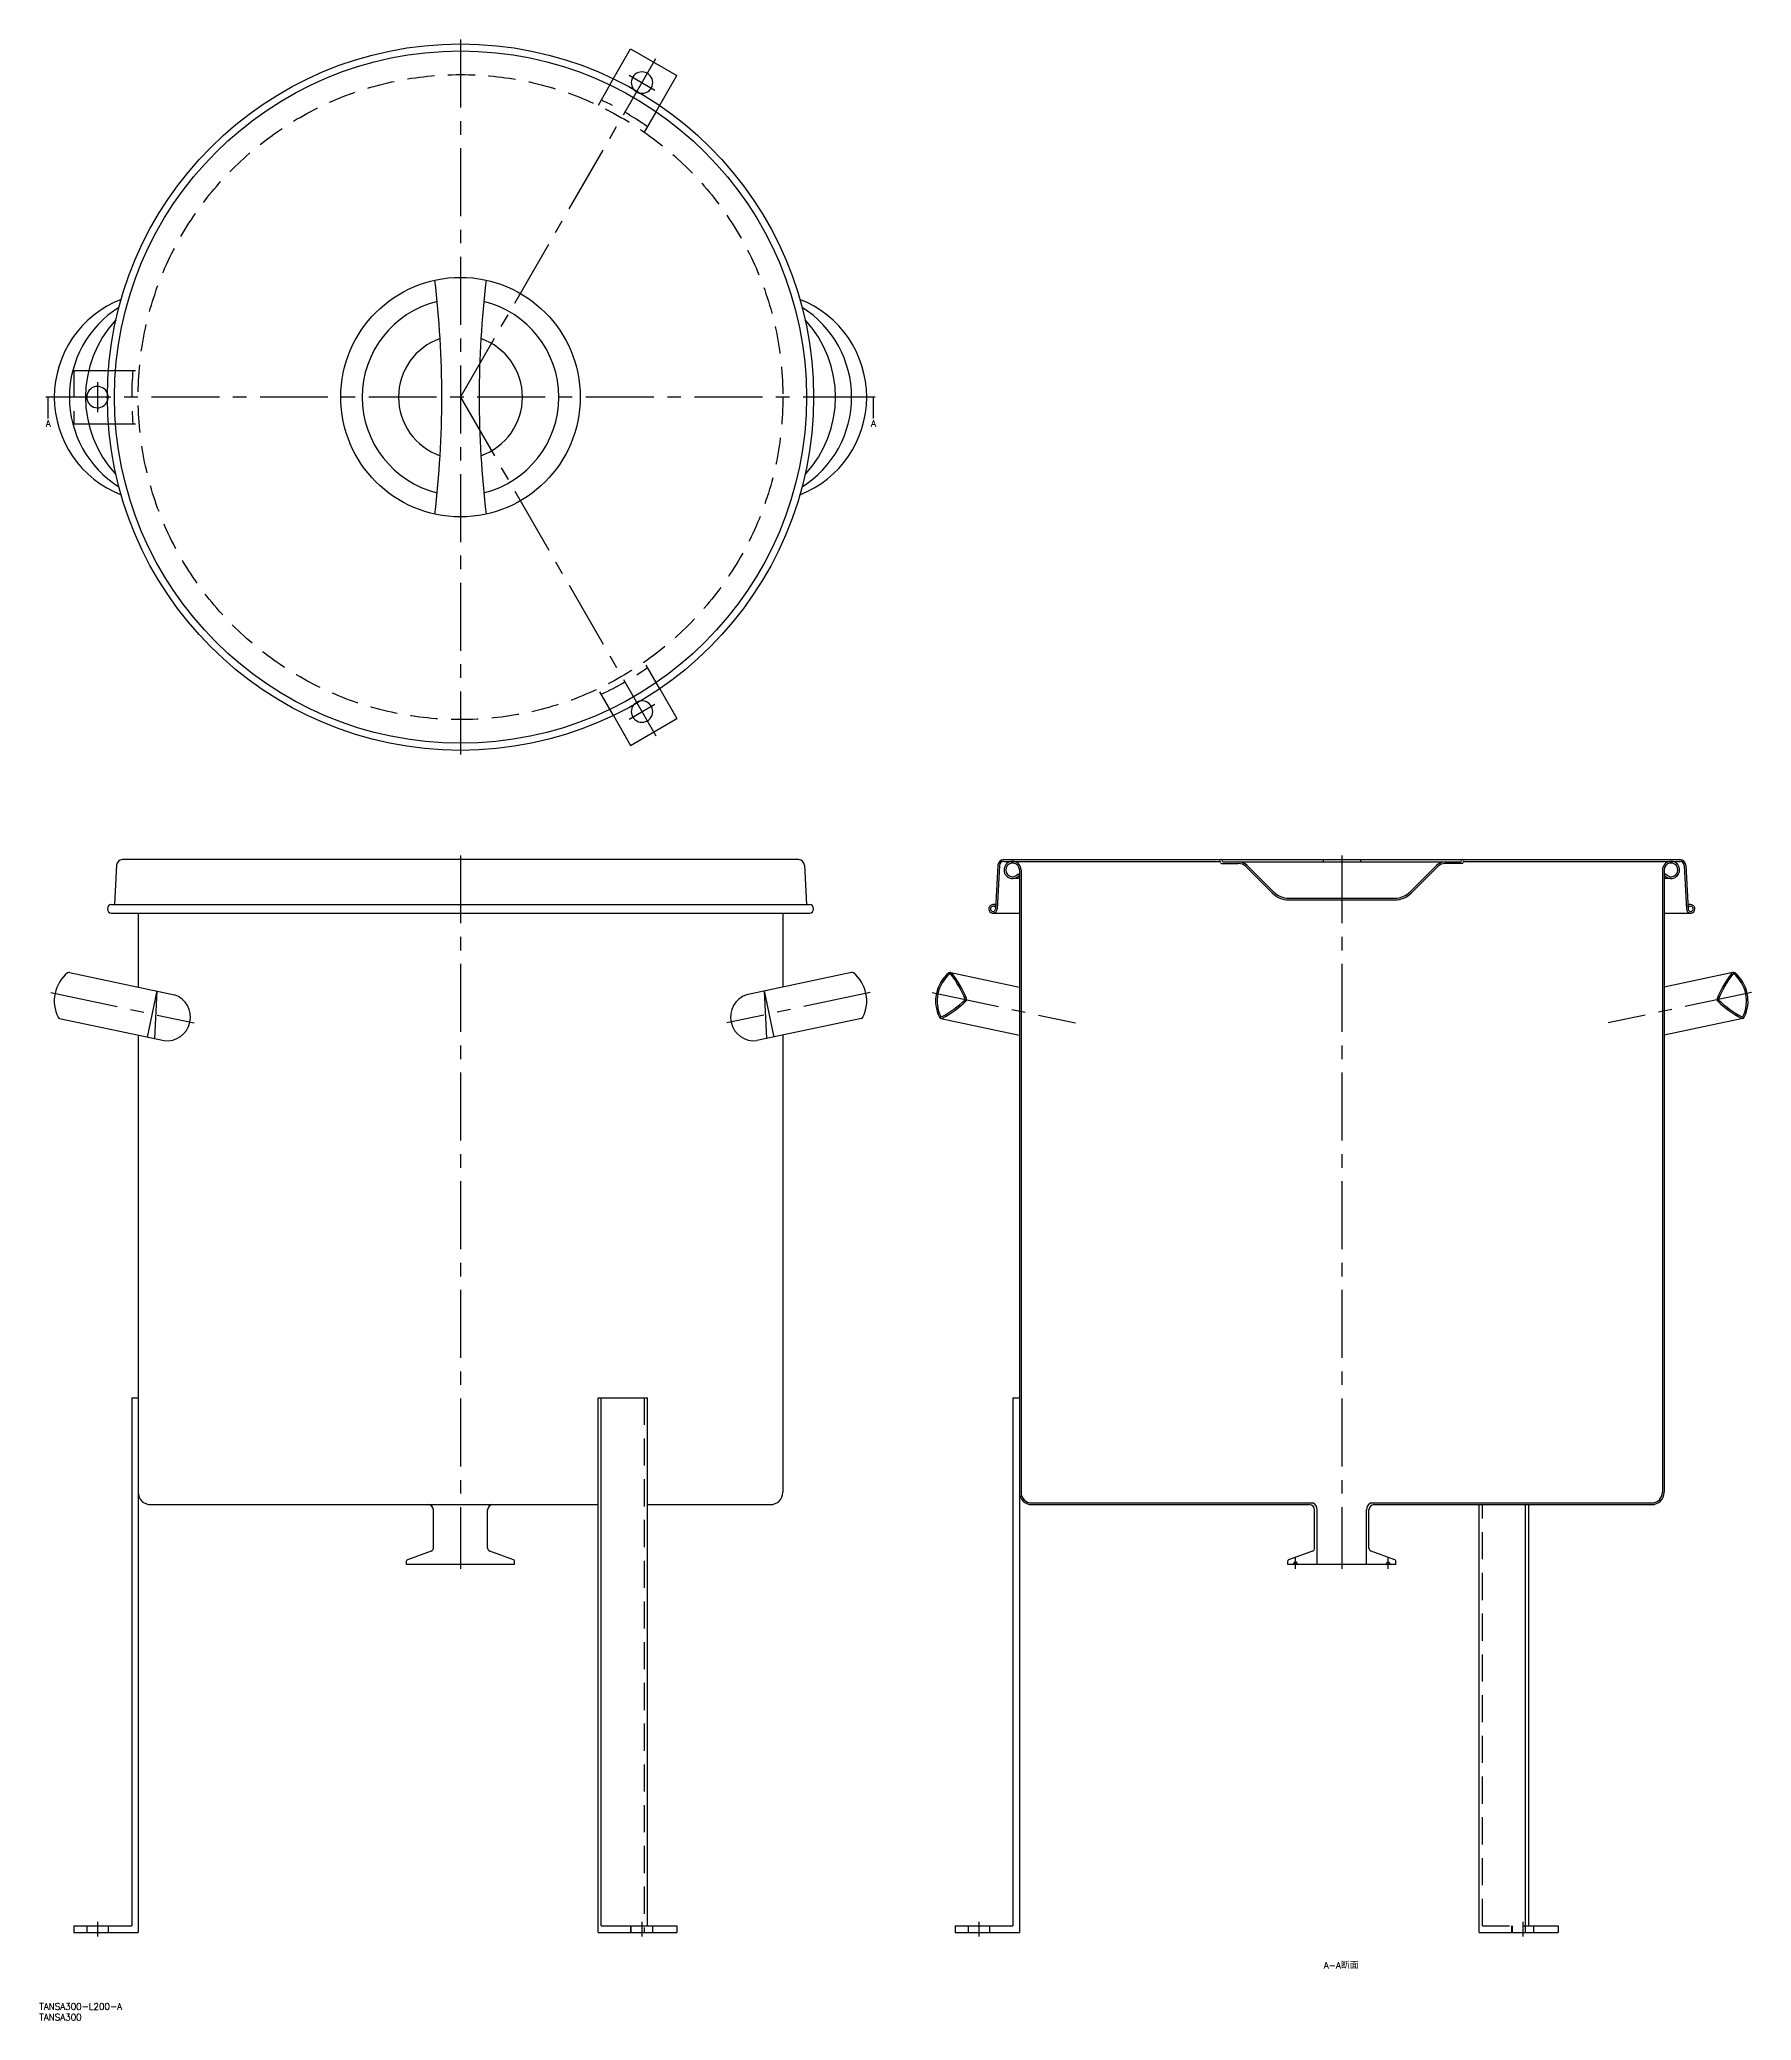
# Model space of a CAD drawing. Extents: x -197 to 604, y -759 to 167.
import ezdxf

# ---------------------------------------------------------------- set-up
doc = ezdxf.new("R2010")
doc.units = 0
doc.linetypes.add('CENTER', pattern=[50.8, 31.75, -6.35, 6.35, -6.35])
doc.linetypes.add('DASHED', pattern=[19.05, 12.7, -6.35])
doc.layers.get('0').update_dxf_attribs({"linetype": 'CONTINUOUS'})
doc.layers.add('CENTER', color=1, linetype='CONTINUOUS')
doc.styles.get("Standard").update_dxf_attribs({"font": 'txt.shx', "height": 3, "bigfont": 'bigfont.shx'})

msp = doc.modelspace()

# ---------------------------------------------------------------- linework, layer by layer
at = {"color": 7, "linetype": 'CONTINUOUS'}
for p, q in [((69.88, 146.03), (79.57, 162.83)), ((79.57, 162.83), (101.23, 150.33)), ((91.53, 133.53), (101.23, 150.33)), ((-174.17, 12.5), (-164.69, 12.5)), ((-174.17, -12.5), (-164.69, -12.5)), ((93.17, -136.38), (101.23, -150.33)), ((71.52, -148.88), (79.57, -162.83)), ((79.57, -162.83), (101.23, -150.33)), ((-160.9, -218.91), (-161.86, -237.26)), ((158.1, -216.26), (-158.1, -216.26)), ((160.9, -218.91), (161.86, -237.26)), ((251.32, -218.91), (250.25, -239.37)), ((252.12, -218.96), (251.05, -239.43)), ((254.12, -216.26), (570.32, -216.26)), ((254.12, -217.06), (354.92, -217.06)), ((261.42, -221.06), (261.42, -717.86)), ((262.22, -221.06), (262.22, -512.06)), ((355.92, -218.06), (363.82, -218.06)), ((356.72, -217.26), (467.72, -217.26)), ((367.36, -219.53), (379.73, -231.9)), ((367.92, -218.96), (380.29, -231.33)), ((403.47, -216.26), (403.47, -217.26)), ((420.97, -216.26), (420.97, -217.26)), ((456.52, -218.96), (444.15, -231.33)), ((457.09, -219.53), (444.72, -231.9)), ((468.52, -218.06), (460.62, -218.06)), ((469.52, -217.06), (570.32, -217.06)), ((562.22, -221.06), (562.22, -512.06)), ((563.02, -221.06), (563.02, -512.06)), ((572.32, -218.96), (573.39, -239.43)), ((573.12, -218.91), (574.19, -239.37)), ((261.42, -225.06), (258.22, -225.06)), ((260.78, -222.98), (261.42, -223.46)), ((563.66, -222.98), (563.02, -223.46)), ((566.22, -225.06), (563.02, -225.06)), ((-163.17, -237.26), (163.17, -237.26)), ((250.36, -237.26), (249.06, -237.26)), ((249.83, -238.34), (250.34, -237.73)), ((387.36, -234.26), (437.08, -234.26)), ((387.36, -235.06), (437.08, -235.06)), ((575.39, -237.26), (574.08, -237.26)), ((574.62, -238.34), (574.11, -237.73)), ((-163.17, -241.26), (163.17, -241.26)), ((-150.8, -241.26), (-150.8, -275.82)), ((150.8, -241.26), (150.8, -275.82)), ((249.06, -241.26), (261.42, -241.26)), ((563.02, -241.26), (575.39, -241.26)), ((-182.94, -268.98), (-133.81, -279.43)), ((-142, -277.69), (-146.58, -299.2)), ((-142, -277.69), (-143.17, -299.93)), ((182.94, -268.98), (133.81, -279.43)), ((142, -277.69), (143.17, -299.93)), ((142, -277.69), (146.58, -299.2)), ((229.28, -268.98), (261.42, -275.82)), ((595.16, -268.98), (563.02, -275.82)), ((-187.51, -290.5), (-138.65, -300.89)), ((187.51, -290.5), (138.65, -300.89)), ((224.71, -290.5), (261.42, -298.31)), ((599.74, -290.5), (563.02, -298.31)), ((-150.8, -298.31), (-150.8, -717.86)), ((150.8, -298.31), (150.8, -512.06)), ((-153.8, -467.86), (-153.8, -714.86)), ((-153.8, -467.86), (-150.8, -467.86)), ((64.32, -717.86), (64.32, -467.86)), ((64.32, -467.86), (87.44, -467.86)), ((65.79, -714.86), (65.79, -467.86)), ((87.44, -714.86), (87.44, -467.86)), ((258.42, -467.86), (258.42, -714.86)), ((258.42, -467.86), (261.42, -467.86)), ((-145, -517.86), (64.32, -517.86)), ((87.44, -517.86), (145, -517.86)), ((267.22, -517.06), (398.7, -517.06)), ((267.22, -517.86), (397.02, -517.86)), ((425.75, -517.06), (557.22, -517.06)), ((427.42, -517.86), (557.22, -517.86)), ((476.54, -717.86), (476.54, -517.86)), ((498.19, -717.86), (498.19, -517.86)), ((499.67, -714.86), (499.67, -517.86)), ((-12.7, -538.17), (-12.7, -520.36)), ((-12.7, -538.17), (-12.7, -520.36)), ((12.7, -538.17), (12.7, -520.36)), ((12.7, -538.17), (12.7, -520.36)), ((399.52, -538.17), (399.52, -520.36)), ((399.52, -538.17), (399.52, -520.36)), ((400.72, -545.86), (400.72, -520.36)), ((423.72, -545.86), (423.72, -520.36)), ((424.92, -538.17), (424.92, -520.36)), ((424.92, -538.17), (424.92, -520.36)), ((-25.25, -545.86), (-25.25, -544.18)), ((25.25, -545.86), (-25.25, -545.86)), ((-13.67, -539.55), (-24.86, -543.62)), ((24.86, -543.62), (13.67, -539.55)), ((25.25, -545.86), (25.25, -544.18)), ((386.97, -545.86), (386.97, -544.18)), ((437.47, -545.86), (386.97, -545.86)), ((398.56, -539.55), (387.36, -543.62)), ((389.71, -545.22), (389.59, -545.5)), ((391.33, -545.22), (391.45, -545.5)), ((437.09, -543.62), (425.89, -539.55)), ((433.12, -545.2), (432.99, -545.5)), ((434.73, -545.2), (434.85, -545.5)), ((437.47, -545.86), (437.47, -544.18)), ((-180.8, -714.86), (-153.8, -714.86)), ((-180.8, -714.86), (-180.8, -717.86)), ((-180.8, -717.86), (-150.8, -717.86)), ((64.32, -717.86), (101.23, -717.86)), ((65.79, -714.86), (101.23, -714.86)), ((79.57, -714.86), (79.57, -717.86)), ((101.23, -714.86), (101.23, -717.86)), ((231.42, -714.86), (258.42, -714.86)), ((231.42, -714.86), (231.42, -717.86)), ((231.42, -717.86), (261.42, -717.86)), ((237.42, -714.86), (237.42, -717.86)), ((247.42, -714.86), (247.42, -717.86)), ((476.54, -717.86), (513.45, -717.86)), ((499.67, -714.86), (513.45, -714.86)), ((513.45, -714.86), (513.45, -717.86))]:
    msp.add_line(p, q, dxfattribs=at)
at = {"color": 3, "linetype": 'DASHED'}
for p, q in [((69.88, 146.03), (64.32, 136.4)), ((91.53, 133.53), (85.97, 123.9)), ((-180.8, 12.5), (-174.17, 12.5)), ((-180.8, 12.5), (-180.8, -12.5)), ((-164.69, 12.5), (-150.28, 12.5)), ((-180.8, -12.5), (-174.17, -12.5)), ((-164.69, -12.5), (-150.28, -12.5)), ((93.17, -136.38), (85.97, -123.9)), ((71.52, -148.88), (64.32, -136.4)), ((85.97, -467.86), (85.97, -717.86)), ((478.02, -714.86), (478.02, -517.86)), ((-174.8, -714.86), (-174.8, -717.86)), ((-164.8, -714.86), (-164.8, -717.86)), ((79.9, -717.86), (79.9, -714.86)), ((89.9, -717.86), (89.9, -714.86)), ((478.02, -714.86), (499.67, -714.86)), ((491.83, -717.86), (491.83, -714.86)), ((492.12, -717.86), (492.12, -714.86)), ((502.12, -717.86), (502.12, -714.86))]:
    msp.add_line(p, q, dxfattribs=at)
at = {"color": 7}
for points in [[(-193, 0, 0), (-193, -9.99, 0)], [(193, 0, 0), (193, -9.99, 0)]]:
    msp.add_polyline3d(points, dxfattribs=at)
at = {"color": 7, "linetype": 'CONTINUOUS'}
for radius in [165.17, 161.86, 56]:
    msp.add_circle((0, 0), radius, dxfattribs=at)
at = {"color": 3, "linetype": 'DASHED'}
msp.add_circle((0, 0), 150.8, dxfattribs=at)
at = {"color": 7, "linetype": 'CONTINUOUS'}
for centre, radius, start, end in [((84.9, 147.05), 5, 261.71607, 218.28393), ((-470.68, 0), 461.93, 353.19944, 6.80056), ((470.68, 0), 461.93, 173.19944, 186.80056), ((-140.99, 0), 49.01, 111.20645, 248.79355), ((-133.35, 0), 49.59, 122.15462, 237.84538), ((0, 0), 46, 103.72809, 256.27191), ((0, 0), 46, 283.72809, 76.27191), ((140.99, 0), 49.01, 291.20645, 68.79355), ((133.35, 0), 49.59, 302.15462, 57.84538), ((-122.35, 0), 53.07, 136.96871, 223.03129), ((122.35, 0), 53.07, 316.96871, 43.03129), ((0, 0), 29, 109.25214, 250.74786), ((0, 0), 29, 289.25214, 70.74786), ((-169.8, 0), 5, 21.71607, 338.28393), ((84.9, -147.05), 5, 141.71607, 98.28393), ((-158.1, -219.06), 2.8, 90, 177), ((158.1, -219.06), 2.8, 3, 90), ((254.12, -219.06), 2.8, 90, 177), ((254.12, -219.06), 2, 90, 177), ((258.22, -221.06), 4, 0, 323.1301), ((258.22, -221.06), 3.2, 0, 323.1301), ((354.92, -217.56), 0.5, 0, 90), ((355.92, -217.56), 0.5, 180, 270), ((355.72, -216.76), 0.5, 0, 90), ((356.72, -216.76), 0.5, 180, 270), ((363.82, -223.06), 5.8, 45, 90), ((363.82, -223.06), 5, 45, 90), ((460.62, -223.06), 5.8, 90, 135), ((460.62, -223.06), 5, 90, 135), ((467.72, -216.76), 0.5, 270, 0), ((468.72, -216.76), 0.5, 90, 180), ((468.52, -217.56), 0.5, 270, 0), ((469.52, -217.56), 0.5, 90, 180), ((566.22, -221.06), 4, 216.8699, 180), ((566.22, -221.06), 3.2, 216.8699, 180), ((570.32, -219.06), 2.8, 3, 90), ((570.32, -219.06), 2, 3, 90), ((387.36, -224.26), 10, 225, 270), ((437.08, -224.26), 10, 270, 315), ((-163.17, -239.26), 2, 90, 270), ((163.17, -239.26), 2, 270, 90), ((249.06, -239.26), 2, 50.16513, 355.20766), ((249.06, -239.26), 1.2, 50.18849, 355.21981), ((387.36, -224.26), 10.8, 225, 270), ((437.08, -224.26), 10.8, 270, 315), ((575.39, -239.26), 2, 184.79234, 129.83487), ((575.39, -239.26), 1.2, 184.78019, 129.81151), ((-172.96, -282.35), 17.04, 129.41991, 206.58009), ((-183.15, -269.96), 1, 78, 129.41991), ((183.15, -269.96), 1, 50.58009, 102), ((172.96, -282.35), 17.04, 333.41991, 50.58009), ((239.26, -282.35), 17.04, 129.41991, 206.58009), ((239.26, -282.35), 16.34, 129.41991, 206.58009), ((229.08, -269.96), 1, 78, 129.41991), ((229.08, -269.96), 0.3, 37.8778, 129.41991), ((190.4, -300.05), 49.3, 22.09662, 37.8778), ((190.4, -300.05), 50, 22.09662, 37.8778), ((634.05, -300.05), 50, 142.1222, 157.90338), ((634.05, -300.05), 49.3, 142.1222, 157.90338), ((595.37, -269.96), 0.3, 50.58009, 142.1222), ((595.37, -269.96), 1, 50.58009, 102), ((585.19, -282.35), 16.34, 333.41991, 50.58009), ((585.19, -282.35), 17.04, 333.41991, 50.58009), ((-137.4, -289.9), 11.07, 263.52848, 71.07294), ((137.4, -289.9), 11.07, 108.92706, 276.47152), ((201.82, -246.31), 49.3, 298.1222, 313.90338), ((201.82, -246.31), 50, 298.1222, 313.90338), ((235.8, -281.62), 0.3, 313.90338, 22.09662), ((235.8, -281.62), 1, 313.90338, 22.09662), ((588.65, -281.62), 1, 157.90338, 226.09662), ((622.62, -246.31), 50, 226.09662, 241.8778), ((588.65, -281.62), 0.3, 157.90338, 226.09662), ((622.62, -246.31), 49.3, 226.09662, 241.8778), ((-187.31, -289.53), 1, 206.58009, 258), ((187.31, -289.53), 1, 282, 333.41991), ((224.92, -289.53), 1, 206.58009, 258), ((224.92, -289.53), 0.3, 206.58009, 298.1222), ((599.53, -289.53), 0.3, 241.8778, 333.41991), ((599.53, -289.53), 1, 282, 333.41991), ((-145, -512.06), 5.8, 180, 270), ((-15.2, -520.36), 2.5, 0, 90), ((15.2, -520.36), 2.5, 90, 180), ((145, -512.06), 5.8, 270, 360), ((267.22, -512.06), 5.8, 180, 270), ((267.22, -512.06), 5, 180, 270), ((397.02, -520.36), 2.5, 0, 90), ((397.02, -520.36), 3.7, 0, 63.11195), ((427.42, -520.36), 3.7, 116.88805, 180), ((427.42, -520.36), 2.5, 90, 180), ((557.22, -512.06), 5, 270, 0), ((557.22, -512.06), 5.8, 270, 0), ((-24.66, -544.18), 0.588, 110, 180), ((-14.17, -538.17), 1.47, 290, 0), ((14.17, -538.17), 1.47, 180, 250), ((24.66, -544.18), 0.588, 0, 70), ((387.56, -544.18), 0.588, 110, 180), ((389.05, -545.27), 0.588, 270, 337), ((390.52, -545.57), 0.882, 23, 157), ((392, -545.27), 0.588, 203, 270), ((398.05, -538.17), 1.47, 290, 0), ((426.39, -538.17), 1.47, 180, 250), ((432.45, -545.27), 0.588, 270, 337), ((433.92, -545.57), 0.882, 21.63699, 158.36301), ((435.39, -545.27), 0.588, 203, 270), ((436.88, -544.18), 0.588, 0, 70)]:
    msp.add_arc(centre, radius, start, end, dxfattribs=at)
at = {"color": 3, "linetype": 'DASHED'}
for centre, radius, start, end in [((7.5, 12.99), 138.8, 54.83308, 65.16692), ((84.9, 147.05), 5, 218.28393, 261.71607), ((-15, 0), 138.8, 174.83308, 185.16692), ((-169.8, 0), 5, 338.28393, 21.71607), ((7.5, -12.99), 138.8, 294.83308, 305.16692), ((84.9, -147.05), 5, 98.28393, 141.71607)]:
    msp.add_arc(centre, radius, start, end, dxfattribs=at)
at = {"layer": 'CENTER', "color": 1, "linetype": 'CENTER'}
for p, q in [((0, 167.17), (0, -167.17)), ((0, 0), (91.4, 158.31)), ((78.84, 150.55), (90.96, 143.55)), ((-192, 0), (-194, 0)), ((192, 0), (-192, 0)), ((-169.8, 7), (-169.8, -7)), ((0, 0), (91.4, -158.31)), ((194, 0), (192, 0)), ((78.84, -150.55), (90.96, -143.55)), ((0, -214.26), (0, -547.86)), ((412.22, -214.26), (412.22, -547.86)), ((-191.58, -278.39), (-124.62, -292.63)), ((191.58, -278.39), (124.62, -292.63)), ((220.64, -278.39), (287.6, -292.63)), ((603.81, -278.39), (536.84, -292.63)), ((390.52, -547.86), (390.52, -542.68)), ((433.92, -547.86), (433.92, -542.68)), ((-169.8, -712.86), (-169.8, -719.86)), ((84.9, -719.86), (84.9, -712.86)), ((242.42, -712.86), (242.42, -719.86)), ((497.12, -719.86), (497.12, -712.86))]:
    msp.add_line(p, q, dxfattribs=at)

# ---------------------------------------------------------------- texts
at = {"color": 137, "linetype": 'CONTINUOUS'}
for s, p in [('A', (-193.97, -13.83)), ('A', (192.03, -13.83)), ('A-A断面', (403.81, -734.83))]:
    msp.add_text(s, height=3, dxfattribs=at).set_placement(p)
at = {"color": 7, "linetype": 'CONTINUOUS'}
for s, p in [('TANSA300-L200-A', (-197, -754.02)), ('TANSA300', (-197, -759.02))]:
    msp.add_text(s, height=3, dxfattribs=at).set_placement(p)

doc.saveas('drawing.dxf')
